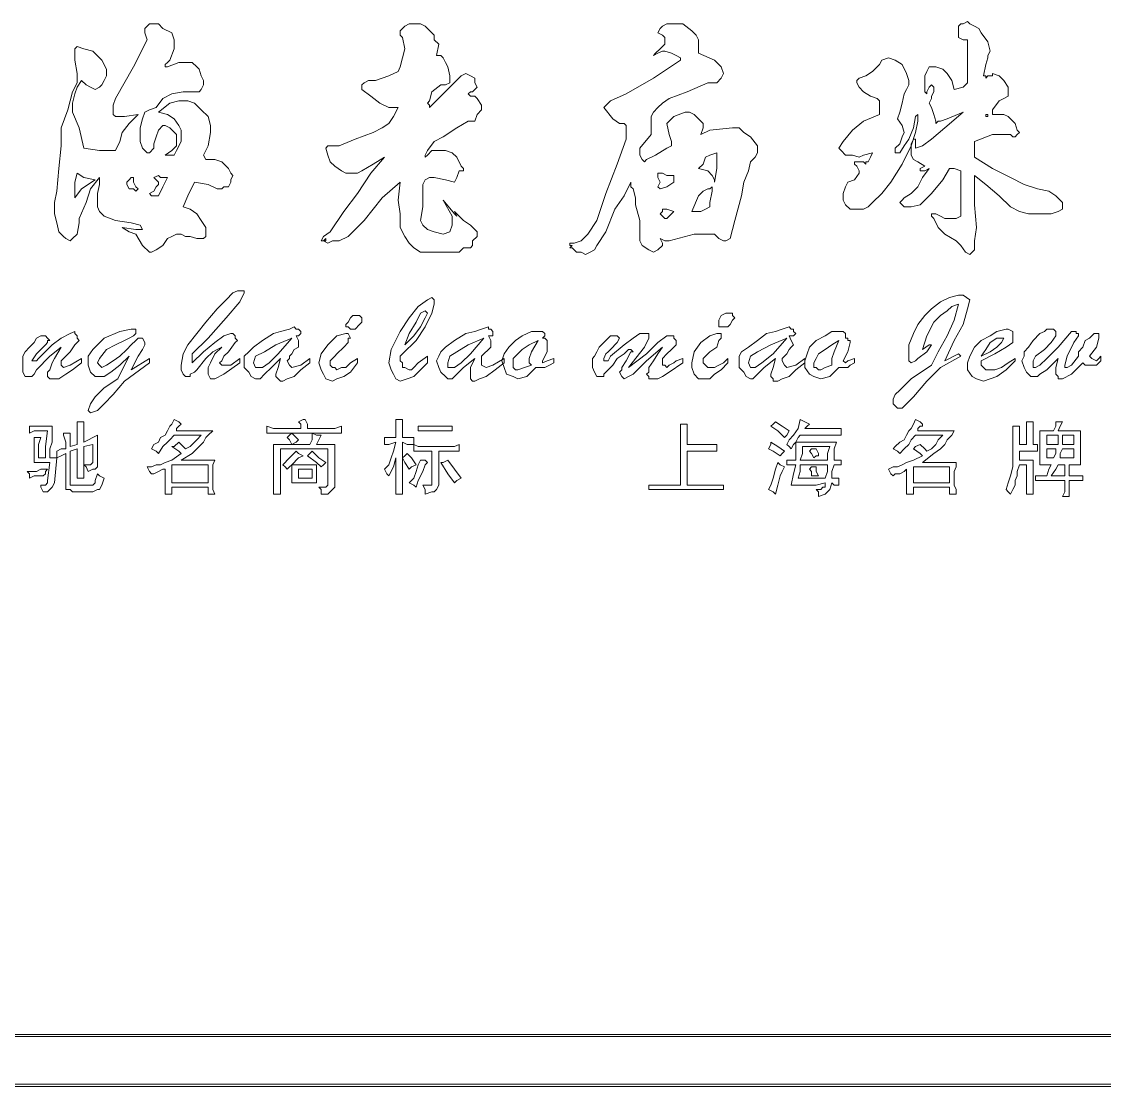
# Model space of a CAD drawing. Extents: x -66030 to 95157, y -13132 to 45879.
# Drawn here: x 85068 to 86939, y 39483 to 41323 of the extents above; entities that cross this region are included whole.
import ezdxf

# ---------------------------------------------------------------- set-up
doc = ezdxf.new("R2010")
doc.units = 0
doc.header["$LTSCALE"] = 100
doc.header["$MEASUREMENT"] = 0
doc.layers.get('0').update_dxf_attribs({"linetype": 'CONTINUOUS'})

msp = doc.modelspace()

# ---------------------------------------------------------------- linework, layer by layer
at = {"lineweight": 0}
for points in [[(85171.6, 41221.4), (85179.4, 41213.6), (85187.2, 41209.7), (85195.1, 41205.8), (85202.9, 41209.7), (85206.8, 41213.6), (85210.7, 41221.4), (85214.6, 41229.2), (85214.6, 41240.9), (85206.8, 41256.6), (85191.2, 41272.2), (85175.5, 41276.1), (85163.8, 41280), (85159.9, 41276.1), (85159.9, 41256.6), (85163.8, 41233.1), (85163.8, 41217.5), (85156, 41201.9), (85148.2, 41170.6), (85136.5, 41139.4), (85136.5, 41108.1), (85132.6, 41069.1), (85128.7, 41030), (85124.8, 41010.5), (85124.8, 40990.9), (85128.7, 40975.3), (85132.6, 40959.7), (85140.4, 40951.9), (85144.3, 40948), (85152.1, 40944.1), (85156, 40948), (85163.8, 40955.8), (85167.7, 40975.3), (85167.7, 40983.1), (85179.4, 41010.5), (85187.2, 41033.9), (85202.9, 41053.4), (85202.9, 41041.7), (85199, 41026.1), (85199, 41014.4), (85199, 41002.7), (85202.9, 40994.9), (85210.7, 40987), (85230.2, 40979.2), (85257.6, 40975.3), (85273.2, 40971.4), (85277.1, 40963.6), (85265.4, 40963.6), (85241.9, 40967.5), (85253.7, 40959.7), (85265.4, 40955.8), (85277.1, 40936.3), (85288.8, 40924.5), (85292.7, 40924.5), (85300.5, 40928.4), (85312.2, 40936.3), (85320.1, 40948), (85327.9, 40951.9), (85335.7, 40955.8), (85343.5, 40955.8), (85351.3, 40951.9), (85359.1, 40951.9), (85370.8, 40948), (85378.6, 40948), (85382.5, 40948), (85386.5, 40951.9), (85386.5, 40955.8), (85386.5, 40959.7), (85386.5, 40967.5), (85378.6, 40979.2), (85370.8, 40990.9), (85359.1, 40998.8), (85347.4, 41002.7), (85355.2, 41022.2), (85366.9, 41045.6), (85390.4, 41041.7), (85406, 41033.9), (85413.8, 41033.9), (85417.7, 41037.8), (85425.5, 41037.8), (85429.4, 41045.6), (85429.4, 41049.5), (85433.3, 41057.3), (85429.4, 41061.3), (85425.5, 41069.1), (85421.6, 41073), (85413.8, 41080.8), (85402.1, 41084.7), (85394.3, 41084.7), (85386.5, 41084.7), (85382.5, 41092.5), (85390.4, 41108.1), (85394.3, 41131.6), (85394.3, 41143.3), (85390.4, 41158.9), (85378.6, 41170.6), (85366.9, 41182.3), (85355.2, 41186.2), (85339.6, 41186.2), (85324, 41182.3), (85304.4, 41166.7), (85320.1, 41162.8), (85331.8, 41155), (85339.6, 41143.3), (85343.5, 41135.5), (85343.5, 41115.9), (85335.7, 41100.3), (85331.8, 41092.5), (85327.9, 41092.5), (85320.1, 41092.5), (85316.1, 41092.5), (85327.9, 41100.3), (85335.7, 41108.1), (85335.7, 41115.9), (85335.7, 41127.7), (85324, 41139.4), (85316.1, 41143.3), (85312.2, 41143.3), (85304.4, 41135.5), (85300.5, 41123.7), (85296.6, 41112), (85296.6, 41104.2), (85288.8, 41096.4), (85284.9, 41096.4), (85281, 41100.3), (85277.1, 41104.2), (85273.2, 41115.9), (85273.2, 41127.7), (85273.2, 41139.4), (85277.1, 41155), (85281, 41166.7), (85288.8, 41170.6), (85300.5, 41174.5), (85312.2, 41190.1), (85327.9, 41198), (85347.4, 41201.9), (85374.7, 41201.9), (85378.6, 41205.8), (85382.5, 41213.6), (85382.5, 41221.4), (85378.6, 41229.2), (85374.7, 41240.9), (85370.8, 41244.8), (85363, 41252.6), (85351.3, 41252.6), (85339.6, 41252.6), (85320.1, 41244.8), (85316.1, 41244.8), (85316.1, 41248.7), (85320.1, 41252.6), (85324, 41256.6), (85331.8, 41276.1), (85331.8, 41291.7), (85327.9, 41303.4), (85312.2, 41311.2), (85304.4, 41319), (85296.6, 41319), (85288.8, 41319), (85281, 41311.2), (85281, 41303.4), (85284.9, 41291.7), (85261.5, 41244.8), (85230.2, 41190.1), (85226.3, 41178.4), (85226.3, 41170.6), (85226.3, 41162.8), (85230.2, 41158.9), (85245.8, 41158.9), (85269.3, 41162.8), (85253.7, 41147.2), (85241.9, 41131.6), (85238, 41115.9), (85230.2, 41100.3), (85202.9, 41100.3), (85175.5, 41104.2), (85167.7, 41139.4), (85156, 41166.7), (85156, 41182.3), (85159.9, 41198), (85163.8, 41209.7), (85171.6, 41221.4)], [(85726.3, 41295.6), (85730.2, 41276.1), (85726.3, 41260.5), (85722.4, 41244.8), (85718.5, 41237), (85702.8, 41229.2), (85679.4, 41221.4), (85667.7, 41221.4), (85659.9, 41217.5), (85656, 41213.6), (85656, 41205.8), (85671.6, 41194.1), (85687.2, 41182.3), (85702.8, 41174.5), (85718.5, 41174.5), (85710.6, 41158.9), (85702.8, 41147.2), (85691.1, 41139.4), (85675.5, 41131.6), (85644.2, 41119.8), (85616.9, 41108.1), (85605.2, 41108.1), (85601.3, 41108.1), (85597.4, 41108.1), (85593.5, 41104.2), (85597.4, 41092.5), (85601.3, 41080.8), (85609.1, 41073), (85620.8, 41065.2), (85628.6, 41061.3), (85636.4, 41061.3), (85648.2, 41061.3), (85656, 41065.2), (85675.5, 41076.9), (85695, 41088.6), (85671.6, 41061.3), (85648.2, 41026.1), (85624.7, 40994.9), (85601.3, 40959.7), (85589.6, 40951.9), (85585.7, 40944.1), (85589.6, 40944.1), (85593.5, 40948), (85593.5, 40944.1), (85589.6, 40944.1), (85597.4, 40940.2), (85605.2, 40944.1), (85616.9, 40944.1), (85632.5, 40951.9), (85644.2, 40963.6), (85659.9, 40979.2), (85691.1, 41018.3), (85722.4, 41045.6), (85718.5, 41014.4), (85722.4, 40990.9), (85722.4, 40967.5), (85730.2, 40951.9), (85738, 40940.2), (85745.8, 40932.4), (85757.5, 40924.5), (85765.3, 40924.5), (85788.8, 40924.5), (85808.3, 40924.5), (85823.9, 40924.5), (85831.7, 40932.4), (85839.5, 40932.4), (85843.5, 40932.4), (85847.4, 40936.3), (85847.4, 40944.1), (85855.2, 40951.9), (85855.2, 40959.7), (85843.5, 40971.4), (85831.7, 40979.2), (85823.9, 40987), (85816.1, 40994.9), (85820, 40987), (85820, 40987), (85820, 40987), (85816.1, 40990.9), (85796.6, 41014.4), (85812.2, 40987), (85812.2, 40971.4), (85808.3, 40959.7), (85796.6, 40955.8), (85781, 40959.7), (85769.2, 40963.6), (85761.4, 40971.4), (85757.5, 40979.2), (85761.4, 41002.7), (85761.4, 41026.1), (85761.4, 41041.7), (85765.3, 41049.5), (85773.1, 41053.4), (85781, 41053.4), (85800.5, 41049.5), (85816.1, 41045.6), (85820, 41053.4), (85823.9, 41065.2), (85827.8, 41065.2), (85831.7, 41065.2), (85831.7, 41069.1), (85827.8, 41073), (85820, 41088.6), (85812.2, 41096.4), (85800.5, 41100.3), (85788.8, 41100.3), (85777.1, 41100.3), (85769.2, 41092.5), (85765.3, 41088.6), (85765.3, 41092.5), (85769.2, 41100.3), (85781, 41115.9), (85796.6, 41123.7), (85820, 41139.4), (85839.5, 41151.1), (85847.4, 41151.1), (85851.3, 41151.1), (85855.2, 41162.8), (85863, 41170.6), (85863, 41178.4), (85855.2, 41190.1), (85851.3, 41194.1), (85847.4, 41194.1), (85843.5, 41194.1), (85839.5, 41198), (85839.5, 41198), (85843.5, 41201.9), (85847.4, 41201.9), (85851.3, 41205.8), (85855.2, 41209.7), (85851.3, 41217.5), (85851.3, 41225.3), (85843.5, 41229.2), (85835.6, 41233.1), (85827.8, 41229.2), (85796.6, 41198), (85777.1, 41178.4), (85773.1, 41174.5), (85773.1, 41178.4), (85769.2, 41182.3), (85773.1, 41186.2), (85777.1, 41201.9), (85792.7, 41213.6), (85800.5, 41213.6), (85808.3, 41217.5), (85808.3, 41229.2), (85804.4, 41244.8), (85800.5, 41252.6), (85796.6, 41260.5), (85792.7, 41264.4), (85784.9, 41264.4), (85788.8, 41283.9), (85781, 41291.7), (85781, 41299.5), (85765.3, 41315.1), (85757.5, 41319), (85745.8, 41319), (85738, 41319), (85730.2, 41315.1), (85726.3, 41311.2), (85722.4, 41307.3), (85722.4, 41299.5), (85726.3, 41295.6)], [(86171.6, 41276.1), (86163.7, 41268.3), (86159.8, 41264.4), (86159.8, 41264.4), (86167.6, 41268.3), (86175.5, 41272.2), (86179.4, 41272.2), (86191.1, 41268.3), (86198.9, 41264.4), (86206.7, 41260.5), (86206.7, 41256.6), (86159.8, 41225.3), (86113, 41198), (86085.6, 41186.2), (86073.9, 41174.5), (86089.5, 41155), (86101.2, 41147.2), (86109.1, 41147.2), (86113, 41143.3), (86113, 41119.8), (86097.3, 41076.9), (86077.8, 41026.1), (86062.2, 40979.2), (86046.6, 40955.8), (86034.8, 40944.1), (86023.1, 40940.2), (86015.3, 40940.2), (86015.3, 40936.3), (86019.2, 40936.3), (86015.3, 40932.4), (86019.2, 40932.4), (86023.1, 40928.4), (86027, 40924.5), (86034.8, 40924.5), (86042.7, 40920.6), (86050.5, 40924.5), (86058.3, 40928.4), (86062.2, 40936.3), (86077.8, 40959.7), (86093.4, 40998.8), (86109.1, 41022.2), (86120.8, 41045.6), (86120.8, 41037.8), (86124.7, 41033.9), (86128.6, 41018.3), (86128.6, 41006.6), (86136.4, 40979.2), (86136.4, 40963.6), (86136.4, 40944.1), (86140.3, 40936.3), (86152, 40928.4), (86159.8, 40924.5), (86167.6, 40928.4), (86175.5, 40936.3), (86175.5, 40940.2), (86171.6, 40948), (86179.4, 40944.1), (86187.2, 40944.1), (86230.1, 40955.8), (86265.3, 40955.8), (86273.1, 40948), (86280.9, 40944.1), (86284.8, 40944.1), (86292.6, 40948), (86300.4, 40979.2), (86312.2, 41022.2), (86316.1, 41045.6), (86323.9, 41065.2), (86327.8, 41080.8), (86335.6, 41088.6), (86339.5, 41096.4), (86339.5, 41108.1), (86327.8, 41123.7), (86316.1, 41131.6), (86308.3, 41139.4), (86296.5, 41139.4), (86257.5, 41135.5), (86241.9, 41127.7), (86245.8, 41139.4), (86245.8, 41147.2), (86238, 41155), (86230.1, 41162.8), (86222.3, 41166.7), (86214.5, 41166.7), (86195, 41158.9), (86183.3, 41147.2), (86187.2, 41127.7), (86191.1, 41115.9), (86191.1, 41108.1), (86183.3, 41104.2), (86163.7, 41092.5), (86148.1, 41084.7), (86144.2, 41080.8), (86140.3, 41084.7), (86136.4, 41092.5), (86136.4, 41104.2), (86155.9, 41127.7), (86155.9, 41143.3), (86155.9, 41158.9), (86159.8, 41166.7), (86167.6, 41174.5), (86175.5, 41182.3), (86187.2, 41190.1), (86218.4, 41201.9), (86253.6, 41217.5), (86269.2, 41217.5), (86277, 41225.3), (86280.9, 41233.1), (86277, 41244.8), (86265.3, 41256.6), (86238, 41268.3), (86238, 41280), (86238, 41291.7), (86234, 41299.5), (86226.2, 41307.3), (86210.6, 41319), (86191.1, 41319), (86183.3, 41319), (86175.5, 41315.1), (86171.6, 41311.2), (86167.6, 41303.4), (86175.5, 41299.5), (86179.4, 41295.6), (86179.4, 41283.9), (86171.6, 41276.1)], [(86714.5, 41088.6), (86745.7, 41069.1), (86777, 41053.4), (86800.4, 41041.7), (86823.8, 41033.9), (86843.4, 41030), (86855.1, 41022.2), (86866.8, 41010.5), (86866.8, 41002.7), (86866.8, 40998.8), (86859, 40994.9), (86847.3, 40990.9), (86827.8, 40990.9), (86808.2, 40990.9), (86792.6, 40994.9), (86777, 41002.7), (86757.4, 41022.2), (86734, 41041.7), (86714.5, 41057.3), (86714.5, 41006.6), (86718.4, 40967.5), (86714.5, 40944.1), (86714.5, 40928.4), (86710.6, 40924.5), (86706.7, 40920.6), (86698.9, 40924.5), (86691, 40936.3), (86687.1, 40940.2), (86683.2, 40944.1), (86663.7, 40955.8), (86652, 40967.5), (86644.2, 40983.1), (86640.3, 40987), (86640.3, 40990.9), (86644.2, 40990.9), (86648.1, 40990.9), (86655.9, 40987), (86663.7, 40983.1), (86675.4, 40983.1), (86683.2, 40983.1), (86691, 40987), (86691, 41006.6), (86691, 41026.1), (86691, 41045.6), (86691, 41065.2), (86679.3, 41069.1), (86671.5, 41069.1), (86659.8, 41049.5), (86640.3, 41026.1), (86620.7, 41006.6), (86605.1, 41002.7), (86597.3, 41002.7), (86593.4, 41002.7), (86589.5, 41006.6), (86585.6, 41010.5), (86589.5, 41014.4), (86593.4, 41018.3), (86605.1, 41026.1), (86616.8, 41037.8), (86624.6, 41053.4), (86636.4, 41069.1), (86628.6, 41065.2), (86620.7, 41065.2), (86620.7, 41065.2), (86620.7, 41065.2), (86620.7, 41069.1), (86628.6, 41073), (86616.8, 41080.8), (86609, 41084.7), (86605.1, 41092.5), (86605.1, 41096.4), (86605.1, 41104.2), (86605.1, 41112), (86609, 41119.8), (86612.9, 41119.8), (86612.9, 41119.8), (86612.9, 41119.8), (86612.9, 41115.9), (86612.9, 41112), (86612.9, 41108.1), (86612.9, 41108.1), (86612.9, 41104.2), (86612.9, 41104.2), (86624.6, 41108.1), (86640.3, 41119.8), (86663.7, 41139.4), (86695, 41166.7), (86667.6, 41155), (86655.9, 41151.1), (86652, 41151.1), (86648.1, 41147.2), (86648.1, 41151.1), (86644.2, 41162.8), (86640.3, 41174.5), (86636.4, 41182.3), (86640.3, 41190.1), (86640.3, 41194.1), (86644.2, 41201.9), (86644.2, 41205.8), (86644.2, 41209.7), (86640.3, 41213.6), (86636.4, 41209.7), (86632.5, 41201.9), (86632.5, 41198), (86632.5, 41198), (86628.6, 41201.9), (86628.6, 41213.6), (86628.6, 41229.2), (86632.5, 41237), (86636.4, 41244.8), (86648.1, 41244.8), (86659.8, 41240.9), (86667.6, 41233.1), (86675.4, 41221.4), (86679.3, 41205.8), (86695, 41209.7), (86702.8, 41217.5), (86702.8, 41252.6), (86702.8, 41272.2), (86702.8, 41283.9), (86702.8, 41291.7), (86702.8, 41291.7), (86698.9, 41291.7), (86695, 41291.7), (86695, 41291.7), (86687.1, 41295.6), (86687.1, 41307.3), (86687.1, 41315.1), (86691, 41319), (86695, 41319), (86702.8, 41323), (86706.7, 41319), (86714.5, 41315.1), (86722.3, 41311.2), (86726.2, 41303.4), (86737.9, 41287.8), (86741.8, 41272.2), (86737.9, 41264.4), (86737.9, 41260.5), (86734, 41248.7), (86730.1, 41229.2), (86734, 41229.2), (86734, 41225.3), (86737.9, 41229.2), (86741.8, 41229.2), (86745.7, 41229.2), (86745.7, 41233.1), (86757.4, 41229.2), (86765.3, 41221.4), (86773.1, 41209.7), (86773.1, 41201.9), (86773.1, 41194.1), (86765.3, 41190.1), (86757.4, 41186.2), (86745.7, 41170.6), (86745.7, 41166.7), (86745.7, 41166.7), (86745.7, 41162.8), (86745.7, 41162.8), (86749.6, 41162.8), (86757.4, 41162.8), (86765.3, 41162.8), (86773.1, 41158.9), (86777, 41155), (86784.8, 41147.2), (86788.7, 41135.5), (86792.6, 41131.6), (86788.7, 41127.7), (86784.8, 41123.7), (86780.9, 41123.7), (86777, 41127.7), (86769.2, 41127.7), (86765.3, 41127.7), (86745.7, 41127.7), (86714.5, 41115.9), (86714.5, 41104.2), (86714.5, 41088.6)], [(86581.7, 41155), (86589.5, 41143.3), (86593.4, 41131.6), (86589.5, 41123.7), (86585.6, 41112), (86577.8, 41104.2), (86577.8, 41096.4), (86577.8, 41096.4), (86577.8, 41096.4), (86585.6, 41096.4), (86593.4, 41108.1), (86601.2, 41119.8), (86609, 41139.4), (86612.9, 41158.9), (86616.8, 41162.8), (86616.8, 41162.8), (86616.8, 41158.9), (86616.8, 41151.1), (86612.9, 41131.6), (86605.1, 41108.1), (86589.5, 41076.9), (86570, 41045.6), (86554.3, 41026.1), (86538.7, 41010.5), (86530.9, 41002.7), (86523.1, 40998.8), (86511.4, 40998.8), (86499.7, 40998.8), (86491.8, 41006.6), (86487.9, 41014.4), (86487.9, 41026.1), (86491.8, 41037.8), (86495.7, 41045.6), (86507.5, 41049.5), (86515.3, 41061.3), (86515.3, 41065.2), (86511.4, 41073), (86507.5, 41076.9), (86507.5, 41080.8), (86507.5, 41080.8), (86511.4, 41080.8), (86515.3, 41080.8), (86519.2, 41080.8), (86523.1, 41080.8), (86527, 41076.9), (86527, 41080.8), (86530.9, 41080.8), (86534.8, 41088.6), (86538.7, 41096.4), (86523.1, 41092.5), (86515.3, 41088.6), (86503.6, 41092.5), (86491.8, 41092.5), (86484, 41100.3), (86480.1, 41104.2), (86487.9, 41115.9), (86503.6, 41135.5), (86523.1, 41151.1), (86550.4, 41162.8), (86550.4, 41174.5), (86550.4, 41182.3), (86550.4, 41186.2), (86546.5, 41190.1), (86534.8, 41194.1), (86523.1, 41201.9), (86515.3, 41209.7), (86511.4, 41217.5), (86511.4, 41221.4), (86515.3, 41225.3), (86527, 41229.2), (86538.7, 41237), (86546.5, 41244.8), (86550.4, 41248.7), (86554.3, 41256.6), (86566.1, 41260.5), (86577.8, 41256.6), (86589.5, 41248.7), (86597.3, 41233.1), (86601.2, 41221.4), (86601.2, 41213.6), (86597.3, 41205.8), (86593.4, 41198), (86589.5, 41182.3), (86585.6, 41166.7), (86581.7, 41155)], [(86737.9, 41158.9), (86737.9, 41162.8), (86737.9, 41162.8), (86734, 41162.8), (86734, 41162.8), (86734, 41158.9), (86734, 41158.9), (86734, 41158.9), (86734, 41158.9), (86737.9, 41158.9), (86737.9, 41158.9)], [(86265.3, 41045.6), (86269.2, 41069.1), (86269.2, 41096.4), (86257.5, 41092.5), (86249.7, 41088.6), (86245.8, 41076.9), (86238, 41069.1), (86253.6, 41065.2), (86261.4, 41057.3), (86265.3, 41049.5), (86265.3, 41045.6)], [(85163.8, 41061.3), (85175.5, 41053.4), (85195.1, 41049.5), (85171.6, 41033.9), (85159.9, 41018.3), (85159.9, 41045.6), (85163.8, 41061.3)], [(85249.7, 41041.7), (85249.7, 41045.6), (85253.7, 41049.5), (85257.6, 41053.4), (85261.5, 41053.4), (85261.5, 41053.4), (85261.5, 41045.6), (85265.4, 41037.8), (85269.3, 41033.9), (85265.4, 41030), (85261.5, 41033.9), (85253.7, 41033.9), (85249.7, 41041.7)], [(85296.6, 41053.4), (85304.4, 41057.3), (85308.3, 41053.4), (85316.1, 41053.4), (85320.1, 41053.4), (85312.2, 41037.8), (85304.4, 41022.2), (85292.7, 41022.2), (85288.8, 41026.1), (85296.6, 41030), (85300.5, 41037.8), (85304.4, 41041.7), (85304.4, 41045.6), (85300.5, 41049.5), (85296.6, 41053.4)], [(86167.6, 41061.3), (86175.5, 41061.3), (86183.3, 41057.3), (86191.1, 41057.3), (86195, 41057.3), (86195, 41045.6), (86183.3, 41037.8), (86171.6, 41033.9), (86167.6, 41037.8), (86171.6, 41045.6), (86167.6, 41053.4), (86167.6, 41061.3)], [(86253.6, 41033.9), (86245.8, 41030), (86238, 41022.2), (86226.2, 40994.9), (86234, 40994.9), (86241.9, 40994.9), (86249.7, 40998.8), (86257.5, 41002.7), (86257.5, 41010.5), (86261.4, 41030), (86261.4, 41033.9), (86261.4, 41037.8), (86257.5, 41033.9), (86253.6, 41033.9)], [(86175.5, 40998.8), (86183.3, 40998.8), (86195, 40994.9), (86187.2, 40987), (86183.3, 40983.1), (86179.4, 40983.1), (86171.6, 40990.9), (86175.5, 40994.9), (86175.5, 40998.8)], [(85445, 40741), (85445, 40733.2), (85417.7, 40713.6), (85402.1, 40705.8), (85394.3, 40705.8), (85390.4, 40713.6), (85390.4, 40725.3), (85394.3, 40733.2), (85402.1, 40748.8), (85413.8, 40760.5), (85406, 40756.6), (85398.2, 40752.7), (85386.5, 40741), (85370.8, 40721.4), (85366.9, 40717.5), (85359.1, 40713.6), (85359.1, 40709.7), (85355.2, 40709.7), (85351.3, 40709.7), (85347.4, 40713.6), (85343.5, 40721.4), (85343.5, 40729.2), (85347.4, 40748.8), (85355.2, 40764.4), (85370.8, 40783.9), (85386.5, 40803.5), (85406, 40826.9), (85421.6, 40842.5), (85433.3, 40854.2), (85441.1, 40858.1), (85445, 40858.1), (85448.9, 40858.1), (85452.9, 40858.1), (85452.9, 40854.2), (85445, 40838.6), (85421.6, 40811.3), (85390.4, 40776.1), (85363, 40748.8), (85363, 40733.2), (85382.5, 40752.7), (85402.1, 40768.3), (85417.7, 40780), (85429.4, 40783.9), (85433.3, 40783.9), (85437.2, 40780), (85437.2, 40776.1), (85441.1, 40772.2), (85441.1, 40772.2), (85437.2, 40768.3), (85425.5, 40752.7), (85417.7, 40744.9), (85413.8, 40737.1), (85409.9, 40733.2), (85413.8, 40729.2), (85417.7, 40729.2), (85429.4, 40729.2), (85445, 40741)], [(85769.2, 40744.9), (85769.2, 40733.2), (85757.5, 40721.4), (85745.8, 40709.7), (85734.1, 40705.8), (85722.4, 40701.9), (85714.6, 40705.8), (85710.6, 40713.6), (85706.7, 40721.4), (85702.8, 40733.2), (85706.7, 40756.6), (85722.4, 40787.8), (85738, 40811.3), (85753.6, 40830.8), (85769.2, 40842.5), (85777.1, 40846.4), (85781, 40842.5), (85781, 40834.7), (85777.1, 40819.1), (85765.3, 40795.6), (85749.7, 40772.2), (85726.3, 40748.8), (85722.4, 40744.9), (85722.4, 40737.1), (85726.3, 40733.2), (85726.3, 40725.3), (85730.2, 40725.3), (85738, 40721.4), (85741.9, 40721.4), (85745.8, 40725.3), (85753.6, 40733.2), (85769.2, 40744.9)], [(86640.3, 40764.4), (86636.4, 40764.4), (86624.6, 40756.6), (86632.5, 40780), (86644.2, 40803.5), (86655.9, 40815.2), (86667.6, 40823), (86675.4, 40830.8), (86687.1, 40834.7), (86679.3, 40807.4), (86667.6, 40780), (86652, 40752.7), (86640.3, 40729.2), (86605.1, 40705.8), (86585.6, 40686.3), (86577.8, 40678.5), (86573.9, 40670.7), (86573.9, 40662.8), (86577.8, 40658.9), (86581.7, 40655), (86589.5, 40655), (86597.3, 40662.8), (86609, 40674.6), (86632.5, 40701.9), (86655.9, 40725.3), (86691, 40744.9), (86687.1, 40748.8), (86663.7, 40737.1), (86679.3, 40772.2), (86695, 40799.6), (86702.8, 40826.9), (86706.7, 40842.5), (86695, 40850.3), (86687.1, 40850.3), (86671.5, 40846.4), (86655.9, 40838.6), (86640.3, 40826.9), (86628.6, 40815.2), (86616.8, 40799.6), (86609, 40783.9), (86601.2, 40764.4), (86601.2, 40744.9), (86601.2, 40737.1), (86605.1, 40733.2), (86612.9, 40737.1), (86616.8, 40741), (86632.5, 40752.7), (86640.3, 40764.4)], [(85640.3, 40791.7), (85636.4, 40791.7), (85632.5, 40795.6), (85628.6, 40795.6), (85628.6, 40799.6), (85632.5, 40803.5), (85636.4, 40811.3), (85640.3, 40815.2), (85648.2, 40815.2), (85652.1, 40815.2), (85652.1, 40815.2), (85656, 40811.3), (85656, 40807.4), (85656, 40803.5), (85652.1, 40799.6), (85644.2, 40791.7), (85640.3, 40791.7)], [(85730.2, 40764.4), (85745.8, 40780), (85757.5, 40795.6), (85765.3, 40811.3), (85769.2, 40819.1), (85765.3, 40823), (85765.3, 40823), (85757.5, 40819.1), (85749.7, 40803.5), (85738, 40783.9), (85730.2, 40764.4)], [(86280.9, 40795.6), (86277, 40795.6), (86273.1, 40795.6), (86273.1, 40799.6), (86273.1, 40803.5), (86273.1, 40807.4), (86277, 40815.2), (86284.8, 40819.1), (86288.7, 40819.1), (86292.6, 40819.1), (86296.5, 40819.1), (86296.5, 40815.2), (86300.4, 40811.3), (86296.5, 40807.4), (86292.6, 40799.6), (86288.7, 40795.6), (86280.9, 40795.6)], [(85136.5, 40760.5), (85116.9, 40744.9), (85093.5, 40721.4), (85089.6, 40713.6), (85085.7, 40709.7), (85081.8, 40709.7), (85081.8, 40709.7), (85074, 40709.7), (85070.1, 40717.5), (85070.1, 40725.3), (85070.1, 40733.2), (85070.1, 40741), (85070.1, 40744.9), (85074, 40752.7), (85081.8, 40760.5), (85089.6, 40768.3), (85093.5, 40776.1), (85101.3, 40780), (85105.2, 40780), (85109.1, 40780), (85113, 40776.1), (85113, 40776.1), (85116.9, 40772.2), (85113, 40772.2), (85113, 40768.3), (85109.1, 40764.4), (85093.5, 40748.8), (85085.7, 40737.1), (85089.6, 40737.1), (85089.6, 40737.1), (85093.5, 40737.1), (85097.4, 40741), (85120.8, 40764.4), (85136.5, 40776.1), (85152.1, 40783.9), (85159.9, 40787.8), (85159.9, 40783.9), (85163.8, 40780), (85163.8, 40776.1), (85167.7, 40772.2), (85163.8, 40768.3), (85159.9, 40764.4), (85152.1, 40752.7), (85144.3, 40744.9), (85136.5, 40737.1), (85136.5, 40733.2), (85136.5, 40729.2), (85140.4, 40725.3), (85152.1, 40729.2), (85171.6, 40741), (85171.6, 40733.2), (85156, 40721.4), (85144.3, 40713.6), (85132.6, 40705.8), (85124.8, 40705.8), (85120.8, 40705.8), (85116.9, 40705.8), (85113, 40709.7), (85113, 40717.5), (85116.9, 40721.4), (85120.8, 40733.2), (85124.8, 40741), (85136.5, 40760.5)], [(85288.8, 40733.2), (85245.8, 40701.9), (85226.3, 40678.5), (85210.7, 40662.8), (85199, 40651.1), (85187.2, 40647.2), (85187.2, 40647.2), (85183.3, 40651.1), (85187.2, 40662.8), (85195.1, 40674.6), (85210.7, 40690.2), (85234.1, 40705.8), (85245.8, 40729.2), (85253.7, 40744.9), (85238, 40729.2), (85222.4, 40717.5), (85210.7, 40709.7), (85199, 40709.7), (85195.1, 40709.7), (85187.2, 40717.5), (85183.3, 40729.2), (85183.3, 40737.1), (85183.3, 40744.9), (85191.2, 40756.6), (85199, 40764.4), (85210.7, 40776.1), (85238, 40787.8), (85257.6, 40791.7), (85265.4, 40791.7), (85265.4, 40787.8), (85265.4, 40783.9), (85261.5, 40780), (85253.7, 40776.1), (85245.8, 40772.2), (85230.2, 40764.4), (85214.6, 40756.6), (85202.9, 40741), (85199, 40733.2), (85202.9, 40729.2), (85206.8, 40725.3), (85214.6, 40729.2), (85226.3, 40737.1), (85238, 40744.9), (85249.7, 40756.6), (85257.6, 40764.4), (85265.4, 40772.2), (85269.3, 40776.1), (85273.2, 40776.1), (85277.1, 40776.1), (85281, 40768.3), (85281, 40764.4), (85277.1, 40756.6), (85269.3, 40744.9), (85257.6, 40721.4), (85288.8, 40741), (85288.8, 40733.2)], [(85515.4, 40741), (85499.7, 40725.3), (85488, 40713.6), (85480.2, 40705.8), (85472.4, 40705.8), (85464.6, 40709.7), (85460.7, 40717.5), (85452.9, 40725.3), (85452.9, 40737.1), (85452.9, 40744.9), (85460.7, 40752.7), (85468.5, 40760.5), (85484.1, 40772.2), (85503.6, 40783.9), (85515.4, 40787.8), (85531, 40791.7), (85538.8, 40795.6), (85542.7, 40791.7), (85546.6, 40791.7), (85550.5, 40787.8), (85550.5, 40783.9), (85546.6, 40780), (85542.7, 40780), (85546.6, 40772.2), (85546.6, 40764.4), (85546.6, 40760.5), (85538.8, 40756.6), (85534.9, 40748.8), (85531, 40744.9), (85531, 40741), (85527.1, 40737.1), (85531, 40729.2), (85534.9, 40725.3), (85550.5, 40729.2), (85566.1, 40741), (85566.1, 40733.2), (85550.5, 40721.4), (85538.8, 40709.7), (85527.1, 40705.8), (85519.3, 40701.9), (85515.4, 40701.9), (85511.4, 40705.8), (85507.5, 40709.7), (85507.5, 40713.6), (85511.4, 40725.3), (85515.4, 40741)], [(85851.3, 40741), (85831.7, 40725.3), (85820, 40713.6), (85812.2, 40705.8), (85804.4, 40705.8), (85800.5, 40709.7), (85792.7, 40717.5), (85788.8, 40725.3), (85784.9, 40737.1), (85788.8, 40744.9), (85792.7, 40752.7), (85800.5, 40760.5), (85816.1, 40772.2), (85835.6, 40783.9), (85851.3, 40787.8), (85863, 40791.7), (85874.7, 40795.6), (85874.7, 40791.7), (85878.6, 40791.7), (85882.5, 40787.8), (85882.5, 40783.9), (85882.5, 40780), (85874.7, 40780), (85878.6, 40772.2), (85878.6, 40764.4), (85878.6, 40760.5), (85874.7, 40756.6), (85866.9, 40748.8), (85863, 40744.9), (85863, 40741), (85863, 40737.1), (85863, 40729.2), (85870.8, 40725.3), (85882.5, 40729.2), (85902, 40741), (85902, 40733.2), (85886.4, 40721.4), (85870.8, 40709.7), (85859.1, 40705.8), (85851.3, 40701.9), (85847.4, 40701.9), (85843.5, 40705.8), (85843.5, 40709.7), (85843.5, 40713.6), (85843.5, 40725.3), (85851.3, 40741)], [(85988, 40741), (85988, 40733.2), (85980.2, 40729.2), (85972.3, 40725.3), (85968.4, 40725.3), (85956.7, 40725.3), (85941.1, 40709.7), (85925.5, 40705.8), (85917.7, 40709.7), (85905.9, 40713.6), (85902, 40725.3), (85898.1, 40737.1), (85902, 40748.8), (85909.9, 40760.5), (85921.6, 40772.2), (85933.3, 40780), (85948.9, 40787.8), (85960.6, 40787.8), (85964.5, 40787.8), (85968.4, 40787.8), (85972.3, 40783.9), (85972.3, 40783.9), (85972.3, 40780), (85968.4, 40776.1), (85972.3, 40776.1), (85976.3, 40772.2), (85976.3, 40772.2), (85976.3, 40768.3), (85976.3, 40752.7), (85968.4, 40737.1), (85968.4, 40737.1), (85968.4, 40737.1), (85968.4, 40733.2), (85968.4, 40733.2), (85968.4, 40733.2), (85968.4, 40733.2), (85976.3, 40737.1), (85988, 40741)], [(86370.8, 40741), (86351.2, 40725.3), (86339.5, 40713.6), (86331.7, 40705.8), (86327.8, 40705.8), (86320, 40709.7), (86316.1, 40717.5), (86308.3, 40725.3), (86308.3, 40737.1), (86308.3, 40744.9), (86312.2, 40752.7), (86323.9, 40760.5), (86339.5, 40772.2), (86355.1, 40783.9), (86370.8, 40787.8), (86382.5, 40791.7), (86394.2, 40795.6), (86398.1, 40791.7), (86402, 40791.7), (86402, 40787.8), (86405.9, 40783.9), (86402, 40780), (86394.2, 40780), (86398.1, 40772.2), (86402, 40764.4), (86398.1, 40760.5), (86394.2, 40756.6), (86390.3, 40748.8), (86386.4, 40744.9), (86382.5, 40741), (86382.5, 40737.1), (86386.4, 40729.2), (86390.3, 40725.3), (86405.9, 40729.2), (86421.5, 40741), (86421.5, 40733.2), (86405.9, 40721.4), (86394.2, 40709.7), (86382.5, 40705.8), (86374.7, 40701.9), (86366.9, 40701.9), (86366.9, 40705.8), (86362.9, 40709.7), (86362.9, 40713.6), (86366.9, 40725.3), (86370.8, 40741)], [(86507.5, 40741), (86507.5, 40733.2), (86499.7, 40729.2), (86495.7, 40725.3), (86487.9, 40725.3), (86480.1, 40725.3), (86464.5, 40709.7), (86448.9, 40705.8), (86437.2, 40709.7), (86429.3, 40713.6), (86421.5, 40725.3), (86421.5, 40737.1), (86425.4, 40748.8), (86429.3, 40760.5), (86441.1, 40772.2), (86456.7, 40780), (86468.4, 40787.8), (86480.1, 40787.8), (86484, 40787.8), (86487.9, 40787.8), (86491.8, 40783.9), (86491.8, 40783.9), (86491.8, 40780), (86491.8, 40776.1), (86495.7, 40776.1), (86495.7, 40772.2), (86499.7, 40772.2), (86499.7, 40768.3), (86495.7, 40752.7), (86487.9, 40737.1), (86487.9, 40737.1), (86487.9, 40737.1), (86491.8, 40733.2), (86491.8, 40733.2), (86491.8, 40733.2), (86491.8, 40733.2), (86495.7, 40737.1), (86507.5, 40741)], [(86726.2, 40737.1), (86726.2, 40737.1), (86726.2, 40729.2), (86730.1, 40725.3), (86734, 40721.4), (86737.9, 40721.4), (86749.6, 40721.4), (86761.4, 40725.3), (86773.1, 40733.2), (86784.8, 40741), (86784.8, 40737.1), (86769.2, 40721.4), (86753.5, 40709.7), (86741.8, 40705.8), (86730.1, 40701.9), (86718.4, 40705.8), (86710.6, 40709.7), (86702.8, 40721.4), (86702.8, 40733.2), (86706.7, 40744.9), (86714.5, 40760.5), (86726.2, 40772.2), (86741.8, 40780), (86753.5, 40787.8), (86769.2, 40791.7), (86773.1, 40791.7), (86780.9, 40787.8), (86780.9, 40783.9), (86780.9, 40780), (86780.9, 40768.3), (86769.2, 40760.5), (86749.6, 40748.8), (86726.2, 40737.1)], [(86819.9, 40744.9), (86816, 40737.1), (86816, 40729.2), (86816, 40729.2), (86816, 40729.2), (86816, 40725.3), (86819.9, 40725.3), (86827.8, 40729.2), (86839.5, 40741), (86859, 40760.5), (86882.4, 40787.8), (86882.4, 40787.8), (86886.3, 40787.8), (86890.3, 40787.8), (86890.3, 40783.9), (86894.2, 40783.9), (86894.2, 40783.9), (86894.2, 40780), (86886.3, 40768.3), (86874.6, 40744.9), (86870.7, 40729.2), (86870.7, 40725.3), (86874.6, 40725.3), (86882.4, 40729.2), (86894.2, 40744.9), (86894.2, 40744.9), (86894.2, 40744.9), (86894.2, 40752.7), (86902, 40760.5), (86905.9, 40772.2), (86913.7, 40776.1), (86921.5, 40783.9), (86925.4, 40783.9), (86929.3, 40783.9), (86929.3, 40776.1), (86925.4, 40760.5), (86913.7, 40744.9), (86917.6, 40741), (86925.4, 40737.1), (86929.3, 40741), (86933.2, 40744.9), (86933.2, 40737.1), (86925.4, 40729.2), (86917.6, 40729.2), (86913.7, 40729.2), (86909.8, 40729.2), (86905.9, 40729.2), (86902, 40733.2), (86882.4, 40713.6), (86866.8, 40705.8), (86859, 40705.8), (86859, 40709.7), (86855.1, 40713.6), (86855.1, 40717.5), (86855.1, 40725.3), (86859, 40741), (86839.5, 40721.4), (86827.8, 40713.6), (86823.8, 40709.7), (86819.9, 40709.7), (86812.1, 40709.7), (86804.3, 40717.5), (86800.4, 40725.3), (86796.5, 40737.1), (86800.4, 40744.9), (86800.4, 40752.7), (86808.2, 40760.5), (86816, 40772.2), (86827.8, 40783.9), (86835.6, 40787.8), (86839.5, 40791.7), (86843.4, 40791.7), (86847.3, 40791.7), (86851.2, 40791.7), (86855.1, 40787.8), (86855.1, 40787.8), (86855.1, 40780), (86847.3, 40768.3), (86835.6, 40756.6), (86819.9, 40744.9)], [(85534.9, 40776.1), (85507.5, 40764.4), (85488, 40752.7), (85472.4, 40744.9), (85468.5, 40733.2), (85472.4, 40725.3), (85476.3, 40725.3), (85484.1, 40725.3), (85495.8, 40733.2), (85511.4, 40748.8), (85534.9, 40776.1)], [(85648.2, 40741), (85648.2, 40733.2), (85636.4, 40717.5), (85624.7, 40709.7), (85613, 40705.8), (85605.2, 40701.9), (85593.5, 40705.8), (85589.6, 40713.6), (85585.7, 40721.4), (85581.8, 40733.2), (85585.7, 40748.8), (85597.4, 40764.4), (85613, 40780), (85628.6, 40783.9), (85632.5, 40783.9), (85636.4, 40776.1), (85632.5, 40776.1), (85632.5, 40768.3), (85624.7, 40760.5), (85613, 40748.8), (85609.1, 40744.9), (85605.2, 40741), (85601.3, 40737.1), (85601.3, 40733.2), (85601.3, 40729.2), (85605.2, 40725.3), (85609.1, 40725.3), (85613, 40721.4), (85620.8, 40725.3), (85628.6, 40725.3), (85636.4, 40733.2), (85648.2, 40741)], [(85866.9, 40776.1), (85839.5, 40764.4), (85820, 40752.7), (85808.3, 40744.9), (85804.4, 40733.2), (85804.4, 40725.3), (85808.3, 40725.3), (85816.1, 40725.3), (85827.8, 40733.2), (85843.5, 40748.8), (85866.9, 40776.1)], [(85960.6, 40772.2), (85945, 40764.4), (85933.3, 40756.6), (85925.5, 40748.8), (85917.7, 40741), (85917.7, 40733.2), (85917.7, 40729.2), (85917.7, 40725.3), (85917.7, 40725.3), (85921.6, 40721.4), (85925.5, 40721.4), (85937.2, 40725.3), (85948.9, 40729.2), (85945, 40733.2), (85945, 40741), (85948.9, 40752.7), (85960.6, 40772.2)], [(86116.9, 40725.3), (86148.1, 40748.8), (86167.6, 40768.3), (86183.3, 40780), (86191.1, 40780), (86195, 40780), (86195, 40776.1), (86198.9, 40772.2), (86198.9, 40768.3), (86198.9, 40764.4), (86191.1, 40756.6), (86183.3, 40748.8), (86175.5, 40741), (86175.5, 40737.1), (86175.5, 40733.2), (86175.5, 40733.2), (86175.5, 40729.2), (86179.4, 40729.2), (86183.3, 40725.3), (86187.2, 40729.2), (86195, 40733.2), (86198.9, 40737.1), (86210.6, 40741), (86210.6, 40733.2), (86187.2, 40717.5), (86175.5, 40709.7), (86167.6, 40705.8), (86159.8, 40705.8), (86155.9, 40705.8), (86152, 40705.8), (86152, 40709.7), (86148.1, 40713.6), (86152, 40717.5), (86152, 40721.4), (86152, 40725.3), (86159.8, 40737.1), (86167.6, 40748.8), (86175.5, 40760.5), (86148.1, 40737.1), (86124.7, 40713.6), (86116.9, 40709.7), (86109.1, 40705.8), (86105.2, 40709.7), (86101.2, 40717.5), (86105.2, 40721.4), (86105.2, 40725.3), (86113, 40737.1), (86120.8, 40752.7), (86124.7, 40752.7), (86124.7, 40752.7), (86120.8, 40756.6), (86120.8, 40756.6), (86116.9, 40756.6), (86113, 40752.7), (86109.1, 40748.8), (86097.3, 40741), (86089.5, 40729.2), (86081.7, 40721.4), (86073.9, 40713.6), (86073.9, 40709.7), (86070, 40709.7), (86066.1, 40709.7), (86062.2, 40709.7), (86058.3, 40717.5), (86054.4, 40725.3), (86054.4, 40733.2), (86054.4, 40741), (86058.3, 40744.9), (86062.2, 40752.7), (86066.1, 40760.5), (86073.9, 40768.3), (86081.7, 40776.1), (86085.6, 40780), (86093.4, 40780), (86093.4, 40780), (86097.3, 40780), (86101.2, 40776.1), (86101.2, 40776.1), (86097.3, 40768.3), (86085.6, 40756.6), (86081.7, 40752.7), (86077.8, 40748.8), (86073.9, 40741), (86073.9, 40741), (86073.9, 40737.1), (86077.8, 40737.1), (86081.7, 40737.1), (86085.6, 40744.9), (86109.1, 40764.4), (86124.7, 40776.1), (86136.4, 40783.9), (86144.2, 40783.9), (86148.1, 40783.9), (86152, 40783.9), (86152, 40780), (86152, 40776.1), (86144.2, 40760.5), (86116.9, 40725.3)], [(86288.7, 40741), (86288.7, 40733.2), (86277, 40721.4), (86265.3, 40713.6), (86257.5, 40705.8), (86245.8, 40705.8), (86238, 40705.8), (86230.1, 40713.6), (86226.2, 40725.3), (86226.2, 40733.2), (86230.1, 40752.7), (86241.9, 40768.3), (86257.5, 40780), (86269.2, 40783.9), (86277, 40783.9), (86277, 40780), (86277, 40776.1), (86273.1, 40772.2), (86269.2, 40760.5), (86257.5, 40752.7), (86249.7, 40744.9), (86245.8, 40741), (86245.8, 40741), (86245.8, 40737.1), (86245.8, 40733.2), (86249.7, 40729.2), (86253.6, 40725.3), (86257.5, 40725.3), (86265.3, 40725.3), (86273.1, 40729.2), (86280.9, 40733.2), (86288.7, 40741)], [(86390.3, 40776.1), (86362.9, 40764.4), (86339.5, 40752.7), (86327.8, 40744.9), (86323.9, 40733.2), (86327.8, 40725.3), (86331.7, 40725.3), (86335.6, 40725.3), (86347.3, 40733.2), (86366.9, 40748.8), (86390.3, 40776.1)], [(86480.1, 40772.2), (86468.4, 40764.4), (86456.7, 40756.6), (86445, 40748.8), (86441.1, 40741), (86437.2, 40733.2), (86437.2, 40729.2), (86437.2, 40725.3), (86441.1, 40725.3), (86445, 40721.4), (86448.9, 40721.4), (86456.7, 40725.3), (86468.4, 40729.2), (86468.4, 40733.2), (86468.4, 40741), (86472.3, 40752.7), (86480.1, 40772.2)], [(86726.2, 40744.9), (86741.8, 40752.7), (86753.5, 40760.5), (86761.4, 40768.3), (86765.3, 40776.1), (86765.3, 40776.1), (86761.4, 40776.1), (86753.5, 40776.1), (86741.8, 40768.3), (86734, 40756.6), (86726.2, 40744.9)], [(85128.7, 40569.1), (85124.8, 40526.1), (85120.8, 40518.3), (85116.9, 40514.4), (85113, 40510.5), (85105.2, 40510.5), (85101.3, 40518.3), (85101.3, 40522.2), (85105.2, 40522.2), (85109.1, 40522.2), (85113, 40526.1), (85113, 40530), (85116.9, 40561.3), (85089.6, 40561.3), (85089.6, 40576.9), (85089.6, 40604.3), (85101.3, 40604.3), (85097.4, 40592.5), (85097.4, 40569.1), (85109.1, 40569.1), (85109.1, 40588.6), (85113, 40616), (85097.4, 40616), (85089.6, 40616), (85081.8, 40612.1), (85081.8, 40623.8), (85089.6, 40623.8), (85097.4, 40623.8), (85120.8, 40623.8), (85120.8, 40612.1), (85120.8, 40596.4), (85116.9, 40584.7), (85116.9, 40569.1), (85128.7, 40569.1)], [(85144.3, 40576.9), (85136.5, 40573), (85128.7, 40569.1), (85128.7, 40580.8), (85136.5, 40584.7), (85144.3, 40584.7), (85144.3, 40596.4), (85140.4, 40608.2), (85140.4, 40612.1), (85152.1, 40612.1), (85152.1, 40608.2), (85152.1, 40596.4), (85152.1, 40588.6), (85163.8, 40592.5), (85163.8, 40616), (85163.8, 40623.8), (85163.8, 40631.6), (85175.5, 40631.6), (85175.5, 40623.8), (85175.5, 40616), (85175.5, 40596.4), (85199, 40608.2), (85199, 40561.3), (85199, 40553.5), (85195.1, 40549.6), (85191.2, 40549.6), (85183.3, 40545.7), (85179.4, 40553.5), (85175.5, 40557.4), (85183.3, 40557.4), (85187.2, 40557.4), (85191.2, 40561.3), (85191.2, 40565.2), (85191.2, 40592.5), (85175.5, 40588.6), (85175.5, 40549.6), (85175.5, 40541.8), (85175.5, 40533.9), (85163.8, 40533.9), (85163.8, 40541.8), (85163.8, 40549.6), (85163.8, 40584.7), (85152.1, 40580.8), (85152.1, 40530), (85152.1, 40522.2), (85159.9, 40522.2), (85183.3, 40522.2), (85191.2, 40522.2), (85195.1, 40526.1), (85195.1, 40530), (85199, 40541.8), (85202.9, 40537.9), (85210.7, 40533.9), (85206.8, 40522.2), (85202.9, 40514.4), (85199, 40514.4), (85191.2, 40510.5), (85156, 40510.5), (85152.1, 40514.4), (85144.3, 40514.4), (85144.3, 40518.3), (85144.3, 40526.1), (85144.3, 40576.9)], [(85331.8, 40635.5), (85339.6, 40631.6), (85343.5, 40627.7), (85343.5, 40627.7), (85339.6, 40623.8), (85335.7, 40619.9), (85335.7, 40616), (85398.2, 40616), (85390.4, 40608.2), (85386.5, 40604.3), (85382.5, 40596.4), (85374.7, 40588.6), (85363, 40576.9), (85343.5, 40565.2), (85402.1, 40565.2), (85398.2, 40557.4), (85398.2, 40549.6), (85398.2, 40526.1), (85398.2, 40514.4), (85402.1, 40506.6), (85390.4, 40506.6), (85390.4, 40518.3), (85327.9, 40518.3), (85327.9, 40506.6), (85316.1, 40506.6), (85316.1, 40514.4), (85316.1, 40522.2), (85316.1, 40549.6), (85312.2, 40549.6), (85304.4, 40545.7), (85296.6, 40541.8), (85292.7, 40541.8), (85288.8, 40545.7), (85284.9, 40553.5), (85292.7, 40553.5), (85300.5, 40557.4), (85308.3, 40557.4), (85316.1, 40561.3), (85327.9, 40565.2), (85343.5, 40576.9), (85339.6, 40580.8), (85327.9, 40588.6), (85331.8, 40588.6), (85339.6, 40596.4), (85347.4, 40588.6), (85351.3, 40584.7), (85359.1, 40588.6), (85363, 40592.5), (85370.8, 40600.3), (85378.6, 40608.2), (85331.8, 40608.2), (85324, 40600.3), (85320.1, 40596.4), (85312.2, 40588.6), (85304.4, 40576.9), (85300.5, 40580.8), (85292.7, 40584.7), (85296.6, 40592.5), (85304.4, 40596.4), (85308.3, 40604.3), (85316.1, 40608.2), (85320.1, 40616), (85324, 40623.8), (85327.9, 40627.7), (85331.8, 40635.5)], [(85546.6, 40631.6), (85554.4, 40635.5), (85558.3, 40635.5), (85562.2, 40627.7), (85562.2, 40619.9), (85597.4, 40619.9), (85609.1, 40619.9), (85620.8, 40623.8), (85620.8, 40612.1), (85609.1, 40612.1), (85597.4, 40612.1), (85515.4, 40612.1), (85503.6, 40612.1), (85491.9, 40612.1), (85491.9, 40623.8), (85503.6, 40619.9), (85515.4, 40619.9), (85550.5, 40619.9), (85550.5, 40627.7), (85546.6, 40631.6)], [(85695, 40604.3), (85706.7, 40604.3), (85714.6, 40604.3), (85714.6, 40616), (85714.6, 40627.7), (85714.6, 40635.5), (85726.3, 40635.5), (85726.3, 40627.7), (85726.3, 40616), (85726.3, 40604.3), (85734.1, 40604.3), (85745.8, 40604.3), (85745.8, 40592.5), (85734.1, 40592.5), (85726.3, 40596.4), (85726.3, 40569.1), (85730.2, 40573), (85734.1, 40576.9), (85741.9, 40569.1), (85749.7, 40557.4), (85741.9, 40553.5), (85738, 40549.6), (85730.2, 40561.3), (85726.3, 40569.1), (85726.3, 40530), (85726.3, 40518.3), (85726.3, 40506.6), (85714.6, 40506.6), (85714.6, 40518.3), (85714.6, 40530), (85714.6, 40569.1), (85710.6, 40553.5), (85702.8, 40537.9), (85698.9, 40541.8), (85695, 40549.6), (85702.8, 40557.4), (85706.7, 40569.1), (85710.6, 40580.8), (85714.6, 40596.4), (85702.8, 40592.5), (85695, 40592.5), (85695, 40604.3)], [(85753.6, 40623.8), (85761.4, 40623.8), (85769.2, 40623.8), (85796.6, 40623.8), (85804.4, 40623.8), (85812.2, 40623.8), (85812.2, 40616), (85804.4, 40616), (85796.6, 40616), (85769.2, 40616), (85761.4, 40616), (85753.6, 40616), (85753.6, 40623.8)], [(86206.7, 40627.7), (86218.4, 40627.7), (86218.4, 40619.9), (86218.4, 40612.1), (86218.4, 40592.5), (86245.8, 40592.5), (86257.5, 40592.5), (86269.2, 40592.5), (86269.2, 40580.8), (86257.5, 40580.8), (86249.7, 40580.8), (86218.4, 40580.8), (86218.4, 40522.2), (86261.4, 40522.2), (86269.2, 40522.2), (86280.9, 40522.2), (86280.9, 40514.4), (86269.2, 40514.4), (86261.4, 40514.4), (86171.6, 40514.4), (86163.7, 40514.4), (86152, 40514.4), (86152, 40522.2), (86163.7, 40522.2), (86171.6, 40522.2), (86206.7, 40522.2), (86206.7, 40612.1), (86206.7, 40619.9), (86206.7, 40627.7)], [(86362.9, 40623.8), (86366.9, 40627.7), (86370.8, 40631.6), (86382.5, 40623.8), (86394.2, 40616), (86390.3, 40608.2), (86386.4, 40604.3), (86374.7, 40616), (86362.9, 40623.8)], [(86472.3, 40557.4), (86468.4, 40545.7), (86468.4, 40533.9), (86476.2, 40533.9), (86480.1, 40533.9), (86480.1, 40522.2), (86472.3, 40522.2), (86468.4, 40526.1), (86464.5, 40514.4), (86460.6, 40510.5), (86456.7, 40506.6), (86445, 40502.7), (86445, 40510.5), (86441.1, 40514.4), (86448.9, 40514.4), (86452.8, 40518.3), (86456.7, 40518.3), (86456.7, 40526.1), (86441.1, 40522.2), (86429.3, 40522.2), (86413.7, 40522.2), (86398.1, 40522.2), (86402, 40541.8), (86405.9, 40557.4), (86398.1, 40557.4), (86390.3, 40557.4), (86390.3, 40565.2), (86398.1, 40565.2), (86405.9, 40565.2), (86405.9, 40584.7), (86405.9, 40596.4), (86402, 40592.5), (86398.1, 40584.7), (86394.2, 40588.6), (86390.3, 40592.5), (86394.2, 40600.3), (86402, 40608.2), (86409.8, 40619.9), (86413.7, 40635.5), (86421.5, 40631.6), (86429.3, 40627.7), (86425.4, 40623.8), (86421.5, 40619.9), (86464.5, 40619.9), (86472.3, 40619.9), (86484, 40619.9), (86484, 40608.2), (86472.3, 40608.2), (86460.6, 40608.2), (86413.7, 40608.2), (86409.8, 40604.3), (86405.9, 40596.4), (86476.2, 40596.4), (86472.3, 40584.7), (86472.3, 40565.2), (86476.2, 40565.2), (86484, 40565.2), (86484, 40557.4), (86476.2, 40557.4), (86472.3, 40557.4)], [(86612.9, 40635.5), (86620.7, 40631.6), (86624.6, 40627.7), (86624.6, 40623.8), (86620.7, 40623.8), (86616.8, 40619.9), (86616.8, 40616), (86679.3, 40616), (86675.4, 40608.2), (86667.6, 40600.3), (86663.7, 40592.5), (86655.9, 40584.7), (86644.2, 40576.9), (86624.6, 40561.3), (86683.2, 40561.3), (86683.2, 40553.5), (86679.3, 40545.7), (86679.3, 40522.2), (86683.2, 40514.4), (86683.2, 40506.6), (86671.5, 40506.6), (86671.5, 40518.3), (86609, 40518.3), (86609, 40506.6), (86597.3, 40506.6), (86597.3, 40514.4), (86597.3, 40522.2), (86597.3, 40549.6), (86593.4, 40545.7), (86585.6, 40541.8), (86577.8, 40541.8), (86573.9, 40537.9), (86570, 40541.8), (86566.1, 40549.6), (86573.9, 40553.5), (86581.7, 40553.5), (86589.5, 40557.4), (86597.3, 40561.3), (86609, 40565.2), (86624.6, 40573), (86620.7, 40576.9), (86609, 40584.7), (86612.9, 40588.6), (86620.7, 40592.5), (86628.6, 40584.7), (86632.5, 40580.8), (86640.3, 40584.7), (86648.1, 40592.5), (86652, 40600.3), (86659.8, 40608.2), (86612.9, 40608.2), (86605.1, 40600.3), (86601.2, 40592.5), (86593.4, 40584.7), (86585.6, 40576.9), (86581.7, 40580.8), (86573.9, 40584.7), (86577.8, 40588.6), (86585.6, 40596.4), (86593.4, 40600.3), (86597.3, 40608.2), (86601.2, 40616), (86605.1, 40619.9), (86609, 40627.7), (86612.9, 40635.5)], [(86780.9, 40623.8), (86784.8, 40623.8), (86792.6, 40623.8), (86792.6, 40612.1), (86792.6, 40592.5), (86804.3, 40592.5), (86804.3, 40616), (86804.3, 40623.8), (86804.3, 40631.6), (86816, 40631.6), (86816, 40623.8), (86816, 40616), (86816, 40592.5), (86819.9, 40592.5), (86823.8, 40592.5), (86823.8, 40580.8), (86812.1, 40580.8), (86792.6, 40580.8), (86792.6, 40565.2), (86816, 40565.2), (86816, 40553.5), (86816, 40537.9), (86816, 40522.2), (86816, 40506.6), (86804.3, 40506.6), (86804.3, 40526.1), (86804.3, 40557.4), (86792.6, 40557.4), (86788.7, 40545.7), (86788.7, 40537.9), (86784.8, 40530), (86784.8, 40522.2), (86780.9, 40514.4), (86777, 40506.6), (86773.1, 40510.5), (86769.2, 40514.4), (86773.1, 40526.1), (86777, 40537.9), (86780.9, 40553.5), (86780.9, 40573), (86780.9, 40604.3), (86780.9, 40623.8)], [(86878.5, 40518.3), (86878.5, 40510.5), (86878.5, 40502.7), (86866.8, 40502.7), (86870.7, 40510.5), (86870.7, 40518.3), (86870.7, 40530), (86839.5, 40530), (86831.7, 40530), (86819.9, 40530), (86819.9, 40537.9), (86827.8, 40537.9), (86835.6, 40537.9), (86839.5, 40537.9), (86843.4, 40549.6), (86847.3, 40557.4), (86827.8, 40557.4), (86827.8, 40569.1), (86827.8, 40576.9), (86827.8, 40600.3), (86827.8, 40608.2), (86827.8, 40616), (86851.2, 40616), (86855.1, 40623.8), (86855.1, 40631.6), (86859, 40631.6), (86866.8, 40631.6), (86862.9, 40623.8), (86859, 40616), (86898.1, 40616), (86898.1, 40608.2), (86898.1, 40600.3), (86898.1, 40576.9), (86898.1, 40569.1), (86898.1, 40557.4), (86878.5, 40557.4), (86878.5, 40537.9), (86886.3, 40537.9), (86894.2, 40537.9), (86902, 40537.9), (86902, 40530), (86894.2, 40530), (86886.3, 40530), (86878.5, 40530), (86878.5, 40518.3)], [(85527.1, 40604.3), (85531, 40608.2), (85534.9, 40612.1), (85542.7, 40604.3), (85546.6, 40600.3), (85542.7, 40596.4), (85534.9, 40592.5), (85566.1, 40592.5), (85570, 40600.3), (85570, 40612.1), (85577.8, 40608.2), (85585.7, 40608.2), (85581.8, 40600.3), (85577.8, 40592.5), (85609.1, 40592.5), (85609.1, 40584.7), (85609.1, 40576.9), (85609.1, 40518.3), (85605.2, 40514.4), (85601.3, 40510.5), (85597.4, 40506.6), (85585.7, 40506.6), (85585.7, 40514.4), (85581.8, 40518.3), (85589.6, 40518.3), (85593.5, 40518.3), (85597.4, 40522.2), (85597.4, 40526.1), (85597.4, 40584.7), (85515.4, 40584.7), (85515.4, 40506.6), (85503.6, 40506.6), (85503.6, 40518.3), (85503.6, 40526.1), (85503.6, 40576.9), (85503.6, 40584.7), (85503.6, 40592.5), (85534.9, 40592.5), (85531, 40600.3), (85527.1, 40604.3)], [(86839.5, 40608.2), (86839.5, 40592.5), (86859, 40592.5), (86859, 40600.3), (86859, 40608.2), (86839.5, 40608.2)], [(86866.8, 40608.2), (86866.8, 40600.3), (86866.8, 40592.5), (86886.3, 40592.5), (86886.3, 40608.2), (86866.8, 40608.2)], [(85745.8, 40592.5), (85753.6, 40588.6), (85765.3, 40588.6), (85804.4, 40588.6), (85816.1, 40588.6), (85823.9, 40592.5), (85823.9, 40580.8), (85816.1, 40580.8), (85804.4, 40580.8), (85788.8, 40580.8), (85788.8, 40522.2), (85784.9, 40514.4), (85781, 40510.5), (85777.1, 40510.5), (85765.3, 40506.6), (85765.3, 40514.4), (85761.4, 40522.2), (85769.2, 40522.2), (85773.1, 40522.2), (85777.1, 40522.2), (85777.1, 40526.1), (85777.1, 40580.8), (85765.3, 40580.8), (85753.6, 40580.8), (85745.8, 40580.8), (85745.8, 40592.5)], [(86386.4, 40580.8), (86382.5, 40576.9), (86378.6, 40573), (86366.9, 40580.8), (86359, 40584.7), (86362.9, 40592.5), (86362.9, 40596.4), (86374.7, 40588.6), (86386.4, 40580.8)], [(86460.6, 40565.2), (86460.6, 40576.9), (86464.5, 40588.6), (86417.6, 40588.6), (86417.6, 40576.9), (86413.7, 40565.2), (86460.6, 40565.2)], [(86429.3, 40580.8), (86433.3, 40584.7), (86441.1, 40584.7), (86445, 40576.9), (86445, 40573), (86441.1, 40573), (86437.2, 40569.1), (86433.3, 40576.9), (86429.3, 40580.8)], [(86839.5, 40584.7), (86839.5, 40569.1), (86851.2, 40569.1), (86855.1, 40576.9), (86855.1, 40584.7), (86839.5, 40584.7)], [(86866.8, 40584.7), (86862.9, 40576.9), (86862.9, 40569.1), (86886.3, 40569.1), (86886.3, 40584.7), (86866.8, 40584.7)], [(85542.7, 40580.8), (85546.6, 40576.9), (85554.4, 40573), (85546.6, 40569.1), (85534.9, 40557.4), (85577.8, 40557.4), (85577.8, 40549.6), (85577.8, 40541.8), (85577.8, 40533.9), (85577.8, 40526.1), (85534.9, 40526.1), (85534.9, 40533.9), (85534.9, 40541.8), (85534.9, 40549.6), (85534.9, 40557.4), (85531, 40553.5), (85527.1, 40549.6), (85523.2, 40553.5), (85519.3, 40557.4), (85531, 40569.1), (85542.7, 40580.8)], [(85562.2, 40573), (85566.1, 40576.9), (85570, 40580.8), (85581.8, 40569.1), (85593.5, 40561.3), (85589.6, 40557.4), (85585.7, 40553.5), (85577.8, 40561.3), (85562.2, 40573)], [(85757.5, 40565.2), (85765.3, 40565.2), (85769.2, 40561.3), (85765.3, 40557.4), (85761.4, 40545.7), (85753.6, 40530), (85749.7, 40518.3), (85745.8, 40522.2), (85738, 40526.1), (85745.8, 40533.9), (85749.7, 40545.7), (85753.6, 40557.4), (85757.5, 40565.2)], [(85792.7, 40561.3), (85796.6, 40561.3), (85804.4, 40565.2), (85816.1, 40549.6), (85827.8, 40533.9), (85820, 40530), (85816.1, 40526.1), (85804.4, 40541.8), (85792.7, 40561.3)], [(85113, 40549.6), (85109.1, 40545.7), (85109.1, 40541.8), (85105.2, 40537.9), (85097.4, 40537.9), (85089.6, 40537.9), (85081.8, 40533.9), (85081.8, 40541.8), (85077.9, 40545.7), (85085.7, 40545.7), (85093.5, 40545.7), (85101.3, 40549.6), (85113, 40549.6)], [(85327.9, 40557.4), (85327.9, 40526.1), (85390.4, 40526.1), (85390.4, 40557.4), (85327.9, 40557.4)], [(85546.6, 40549.6), (85546.6, 40533.9), (85570, 40533.9), (85570, 40549.6), (85546.6, 40549.6)], [(86374.7, 40561.3), (86378.6, 40557.4), (86386.4, 40553.5), (86382.5, 40545.7), (86378.6, 40537.9), (86374.7, 40522.2), (86370.8, 40506.6), (86366.9, 40510.5), (86359, 40514.4), (86362.9, 40522.2), (86366.9, 40533.9), (86370.8, 40549.6), (86374.7, 40561.3)], [(86409.8, 40533.9), (86433.3, 40533.9), (86456.7, 40533.9), (86460.6, 40545.7), (86460.6, 40557.4), (86413.7, 40557.4), (86413.7, 40545.7), (86409.8, 40533.9)], [(86429.3, 40549.6), (86433.3, 40553.5), (86441.1, 40553.5), (86441.1, 40545.7), (86445, 40537.9), (86437.2, 40537.9), (86433.3, 40537.9), (86433.3, 40545.7), (86429.3, 40549.6)], [(86609, 40553.5), (86609, 40526.1), (86671.5, 40526.1), (86671.5, 40553.5), (86609, 40553.5)], [(86859, 40557.4), (86855.1, 40549.6), (86847.3, 40537.9), (86870.7, 40537.9), (86870.7, 40557.4), (86859, 40557.4)], [(88101.1, 39573.1), (83863.1, 39573.1), (83863.1, 39569.2), (88101.1, 39569.2)], [(88105, 39569.2), (88101.1, 39573.1), (83863.1, 39573.1), (83863.1, 39569.2), (88101.1, 39569.2), (88105, 39569.2), (88101.1, 39569.2), (88105, 39569.2), (88105, 39569.2)], [(88636.2, 39487.1), (83328, 39487.1), (83328, 39483.2), (88636.2, 39483.2)]]:
    msp.add_lwpolyline(points, close=True, dxfattribs=at)

doc.saveas('drawing.dxf')
